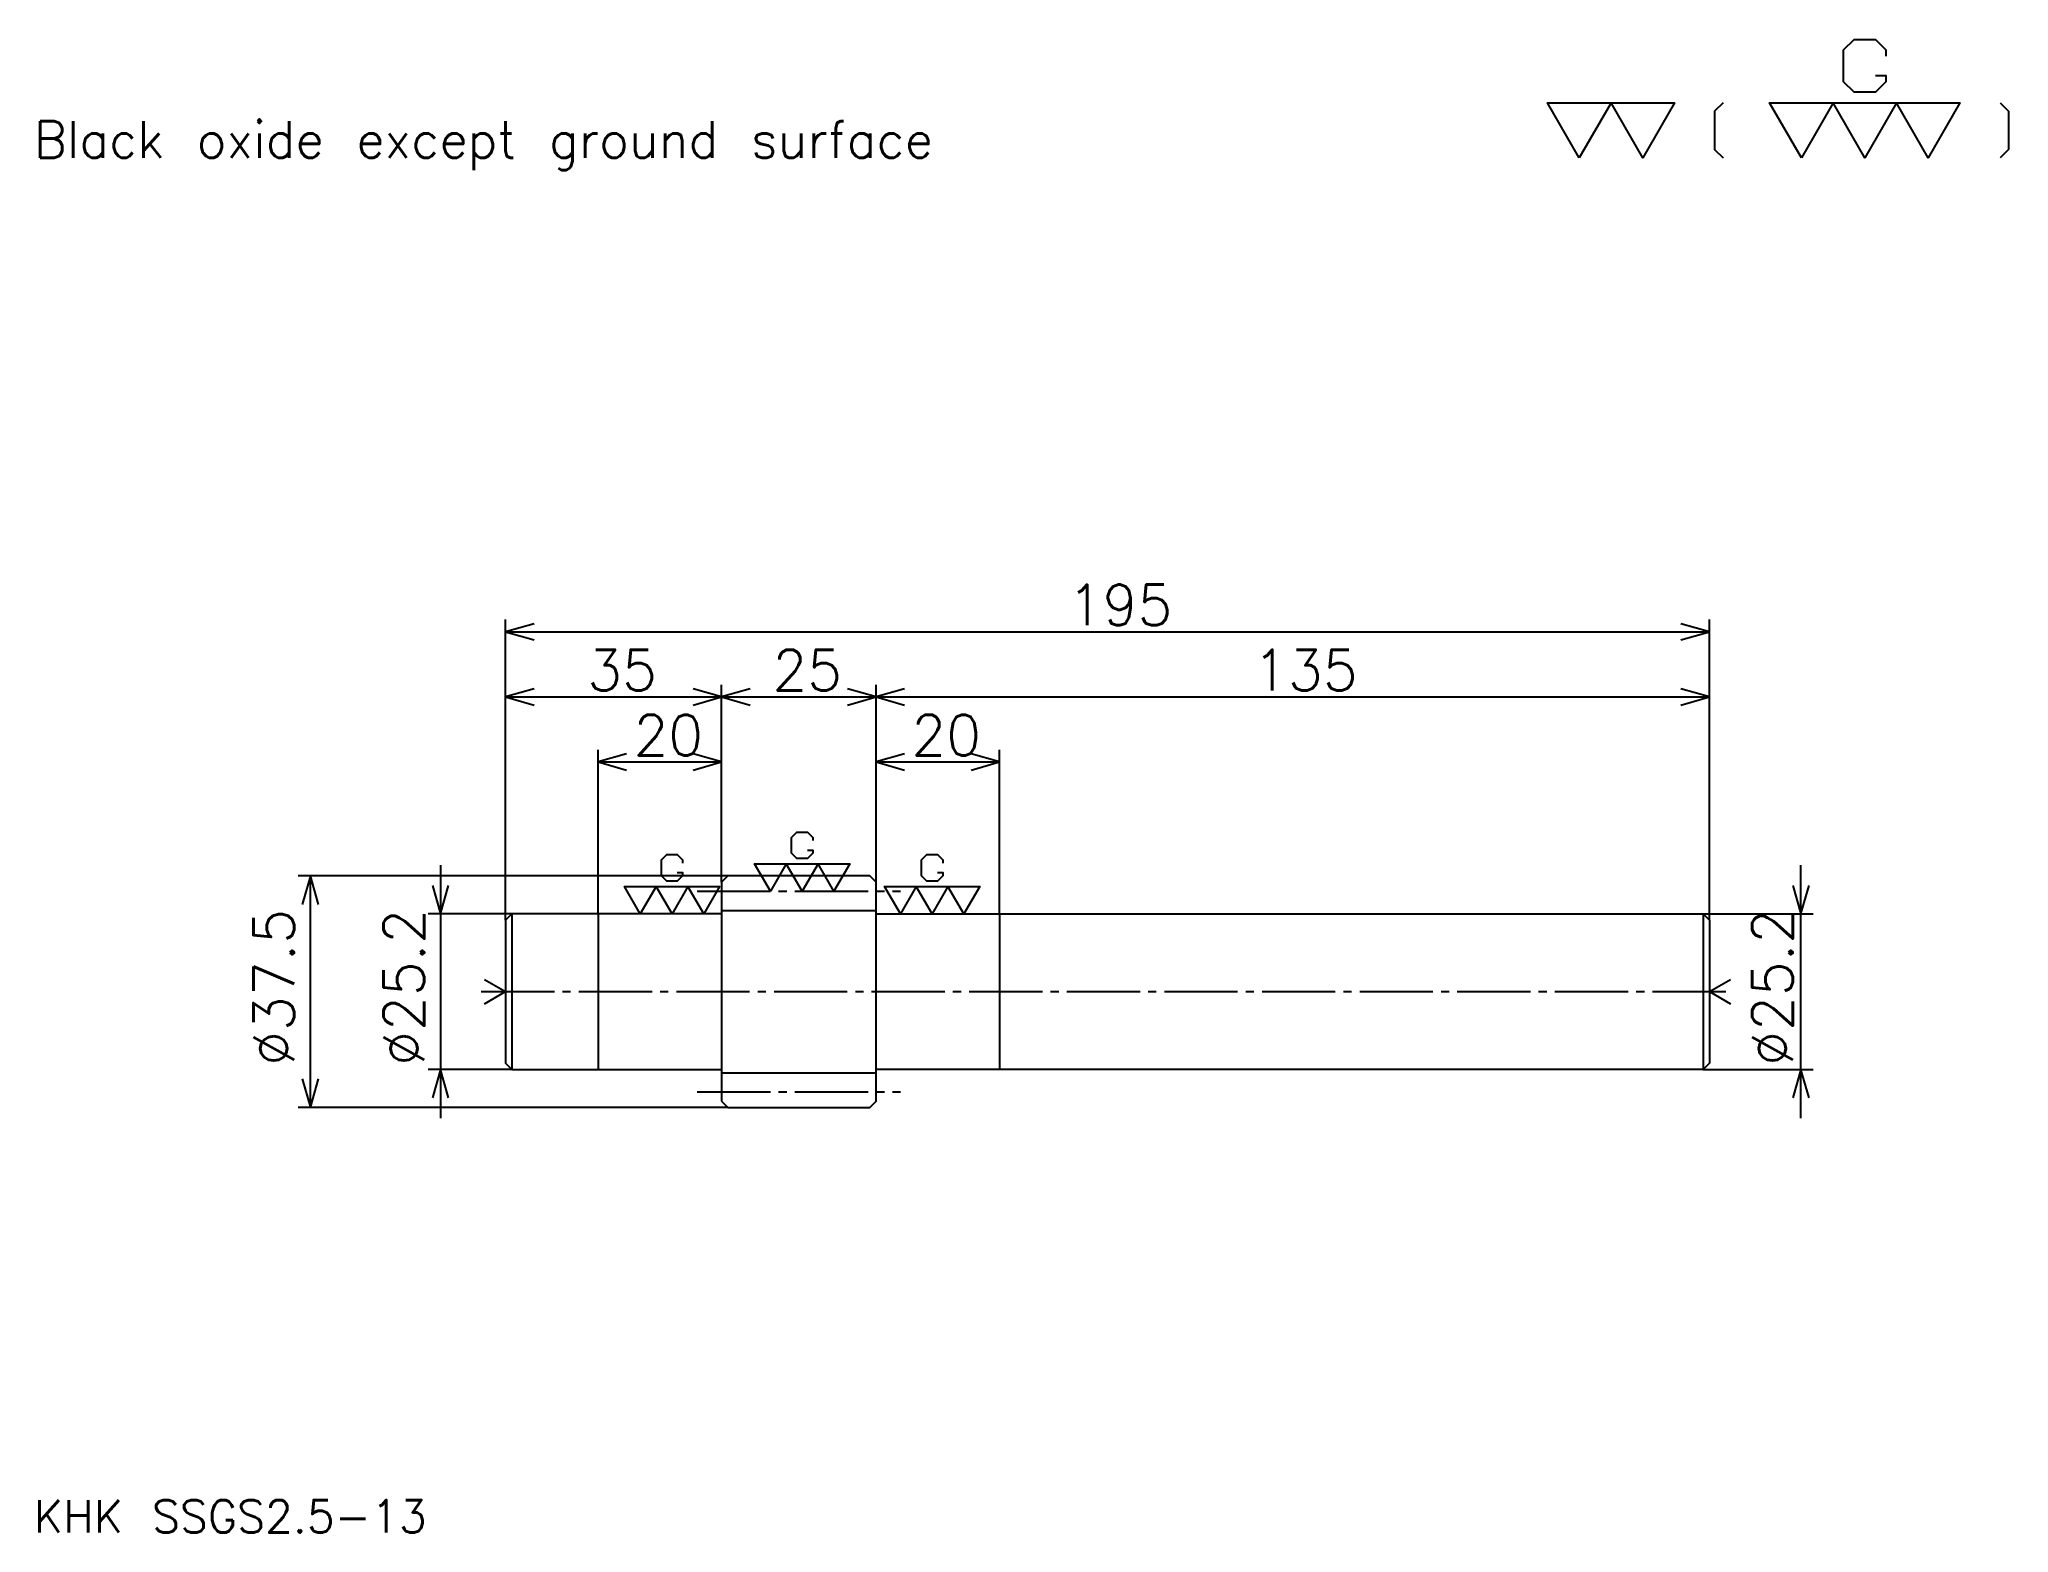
# Model space of a CAD drawing. Extents: x 14 to 333, y 14 to 256.
import ezdxf

# ---------------------------------------------------------------- set-up
doc = ezdxf.new("R2010")
doc.units = 0
doc.linetypes.add('DASHDOT', pattern=[15.810812, 11.858108, -1.317568, 1.317568, -1.317568])
doc.layers.get('0').update_dxf_attribs({"linetype": 'CONTINUOUS'})
doc.layers.add('DASHDOT', color=6, linetype='DASHDOT')
doc.styles.add('KANJI', font='TXT', dxfattribs={"bigfont": 'BIGFONT'})

msp = doc.modelspace()

# ---------------------------------------------------------------- linework, layer by layer
at = {"color": 5}
for p, q in [((89.594589, 120.861496), (89.594589, 162.364868)), ((89.594589, 120.861496), (89.594589, 162.364868)), ((89.594589, 160.388519), (284.594604, 160.388519)), ((89.594589, 160.388519), (284.594604, 160.388519)), ((284.594604, 120.861496), (284.594604, 162.364868)), ((284.594604, 120.861496), (284.594604, 162.364868)), ((124.594589, 120.861496), (124.594589, 151.824341)), ((149.594589, 120.861496), (149.594589, 151.824341)), ((89.594589, 149.847992), (124.594589, 149.847992)), ((124.594589, 149.847992), (149.594589, 149.847992)), ((149.594589, 149.847992), (284.594604, 149.847992)), ((104.594589, 120.861496), (104.594589, 141.283798)), ((169.594589, 120.861496), (169.594589, 141.283798)), ((104.594589, 139.307434), (124.594589, 139.307434)), ((149.594589, 139.307434), (169.594589, 139.307434)), ((79.054047, 122.616898), (79.054047, 81.606094)), ((299.405396, 81.606094), (299.405396, 122.616898)), ((89.594589, 120.861496), (55.996616, 120.861496)), ((57.972969, 83.361496), (57.972969, 120.861496)), ((89.594589, 113.711494), (89.594589, 120.861496)), ((125.594589, 120.861496), (89.594589, 120.861496)), ((104.594589, 114.711494), (104.594589, 120.861496)), ((124.594589, 119.861496), (124.594589, 120.861496)), ((149.594589, 119.861496), (149.594589, 120.861496)), ((169.594589, 114.711494), (169.594589, 120.861496)), ((284.594604, 113.711494), (284.594604, 120.861496)), ((89.594589, 114.711494), (77.077698, 114.711494)), ((90.594589, 114.711494), (89.594589, 114.711494)), ((283.594604, 114.711494), (301.381744, 114.711494)), ((89.594589, 89.511497), (77.077698, 89.511497)), ((90.594589, 89.511497), (89.594589, 89.511497)), ((283.594604, 89.511497), (301.381744, 89.511497)), ((89.594589, 83.361496), (55.996616, 83.361496)), ((125.594589, 83.361496), (89.594589, 83.361496))]:
    msp.add_line(p, q, dxfattribs=at)
at = {"color": 4}
for p, q in [((124.594589, 115.236496), (149.594589, 115.236496)), ((90.594589, 114.711494), (90.594589, 89.511497)), ((104.594589, 114.711494), (104.594589, 89.511497)), ((169.594589, 114.711494), (169.594589, 89.511497)), ((283.594604, 114.711494), (283.594604, 89.511497)), ((124.594589, 88.986496), (149.594589, 88.986496))]:
    msp.add_line(p, q, dxfattribs=at)
at = {"color": 7}
for p, q in [((86.171547, 104.087845), (89.594589, 102.111496)), ((86.171547, 100.135147), (89.594589, 102.111496)), ((284.594604, 102.111496), (288.017639, 104.087845)), ((284.594604, 102.111496), (288.017639, 100.135147))]:
    msp.add_line(p, q, dxfattribs=at)
for points in [[(311.472992, 250.522293), (313.185822, 250.522293), (313.185822, 249.494583), (311.472992, 247.781754), (308.047302, 247.781754), (306.334473, 249.494583), (306.334473, 254.633102), (308.047302, 256.345947), (311.472992, 256.345947), (313.185822, 254.633102), (313.185822, 253.605392)], [(263.513519, 237.162155), (258.375, 246.068909), (278.929047, 246.068909), (273.790558, 237.162155), (268.652039, 246.068909), (263.513519, 237.162155)], [(286.808105, 246.068909), (285.437836, 244.698639), (285.437836, 238.532425), (286.808105, 237.162155)], [(299.483124, 237.162155), (294.344604, 246.068909), (325.17569, 246.068909), (320.03717, 237.162155), (314.898651, 246.068909), (309.760132, 237.162155), (304.621643, 246.068909), (299.483124, 237.162155)], [(331.684479, 246.068909), (333.054749, 244.698639), (333.054749, 238.532425), (331.684479, 237.162155)], [(138.494934, 125.041565), (139.351349, 125.041565), (139.351349, 124.52771), (138.494934, 123.671295), (136.782089, 123.671295), (135.925674, 124.52771), (135.925674, 127.09697), (136.782089, 127.953384), (138.494934, 127.953384), (139.351349, 127.09697), (139.351349, 126.583115)], [(117.413849, 121.391563), (118.270264, 121.391563), (118.270264, 120.877716), (117.413849, 120.021294), (115.701004, 120.021294), (114.844589, 120.877716), (114.844589, 123.446968), (115.701004, 124.303391), (117.413849, 124.303391), (118.270264, 123.446968), (118.270264, 122.933121)], [(132.5, 118.361496), (129.93074, 122.814873), (145.346283, 122.814873), (142.777023, 118.361496), (140.207764, 122.814873), (137.638519, 118.361496), (135.069244, 122.814873), (132.5, 118.361496)], [(159.542221, 121.391563), (160.398651, 121.391563), (160.398651, 120.877716), (159.542221, 120.021294), (157.829376, 120.021294), (156.972961, 120.877716), (156.972961, 123.446968), (157.829376, 124.303391), (159.542221, 124.303391), (160.398651, 123.446968), (160.398651, 122.933121)], [(111.418915, 114.711494), (108.849655, 119.164871), (124.265198, 119.164871), (121.695938, 114.711494), (119.126678, 119.164871), (116.557426, 114.711494), (113.988174, 119.164871), (111.418915, 114.711494)], [(153.547287, 114.711494), (150.978027, 119.164871), (166.393585, 119.164871), (163.82431, 114.711494), (161.255066, 119.164871), (158.685806, 114.711494), (156.116547, 119.164871), (153.547287, 114.711494)]]:
    msp.add_lwpolyline(points, dxfattribs=at)
at = {"color": 5}
for points in [[(94.206078, 161.706085), (89.594589, 160.388519), (94.206078, 159.070953)], [(94.206078, 161.706085), (89.594589, 160.388519), (94.206078, 159.070953)], [(279.983093, 159.070953), (284.594604, 160.388519), (279.983093, 161.706085)], [(279.983093, 159.070953), (284.594604, 160.388519), (279.983093, 161.706085)], [(94.206078, 151.165558), (89.594589, 149.847992), (94.206078, 148.530426)], [(119.983101, 148.530426), (124.594589, 149.847992), (119.983101, 151.165558)], [(129.206085, 151.165558), (124.594589, 149.847992), (129.206085, 148.530426)], [(144.983093, 148.530426), (149.594589, 149.847992), (144.983093, 151.165558)], [(154.206085, 151.165558), (149.594589, 149.847992), (154.206085, 148.530426)], [(279.983093, 148.530426), (284.594604, 149.847992), (279.983093, 151.165558)], [(109.206078, 140.625), (104.594589, 139.307434), (109.206078, 137.989868)], [(119.983101, 137.989868), (124.594589, 139.307434), (119.983101, 140.625)], [(154.206085, 140.625), (149.594589, 139.307434), (154.206085, 137.989868)], [(164.983093, 137.989868), (169.594589, 139.307434), (164.983093, 140.625)], [(59.290535, 116.250008), (57.972969, 120.861496), (56.655399, 116.250008)], [(77.736481, 119.322983), (79.054047, 114.711494), (80.371613, 119.322983)], [(298.08783, 119.322983), (299.405396, 114.711494), (300.722961, 119.322983)], [(80.371613, 84.900009), (79.054047, 89.511497), (77.736481, 84.900009)], [(300.722961, 84.900009), (299.405396, 89.511497), (298.08783, 84.900009)], [(56.655399, 87.972984), (57.972969, 83.361496), (59.290535, 87.972984)]]:
    msp.add_lwpolyline(points, dxfattribs=at)
at = {"color": 4}
for points in [[(124.594589, 84.361496), (125.594589, 83.361496), (148.594589, 83.361496), (149.594589, 84.361496), (149.594589, 119.861496), (148.594589, 120.861496), (125.594589, 120.861496), (124.594589, 119.861496), (124.594589, 84.361496)], [(124.594589, 114.711494), (90.594589, 114.711494), (89.594589, 113.711494), (89.594589, 90.511497), (90.594589, 89.511497), (124.594589, 89.511497)], [(149.594589, 114.711494), (283.594604, 114.711494), (284.594604, 113.711494), (284.594604, 90.511497), (283.594604, 89.511497), (149.594589, 89.511497)]]:
    msp.add_lwpolyline(points, dxfattribs=at)
at = {"layer": 'DASHDOT', "color": 7}
for p, q in [((120.641884, 118.361496), (153.547287, 118.361496)), ((85.641884, 102.111496), (288.547302, 102.111496)), ((120.641884, 85.861496), (153.547287, 85.861496))]:
    msp.add_line(p, q, dxfattribs=at)

# ---------------------------------------------------------------- texts
at = {"color": 7, "style": 'KANJI'}
for s, height, p in [('Black oxide except ground surface', 5.929054, (13.175675, 237.162155)), ('195', 6.587838, (180.671448, 161.442581)), ('195', 6.587838, (180.671448, 161.442581)), ('35', 6.587838, (102.812492, 150.902039)), ('25', 6.587838, (132.8125, 150.902039)), ('135', 6.587838, (210.671448, 150.902039)), ('20', 6.587838, (110.312492, 140.361496)), ('20', 6.587838, (155.3125, 140.361496)), ('KHK SSGS2.5-13', 5.27027, (13.175675, 14.493243))]:
    msp.add_text(s, height=height, dxfattribs=at).set_placement(p)
for s, p in [('%%c37.5', (55.337833, 90.088692)), ('%%c25.2', (76.418915, 90.088692)), ('%%c25.2', (298.08783, 90.088692))]:
    msp.add_text(s, height=6.587838, rotation=90, dxfattribs=at).set_placement(p)

doc.saveas('drawing.dxf')
